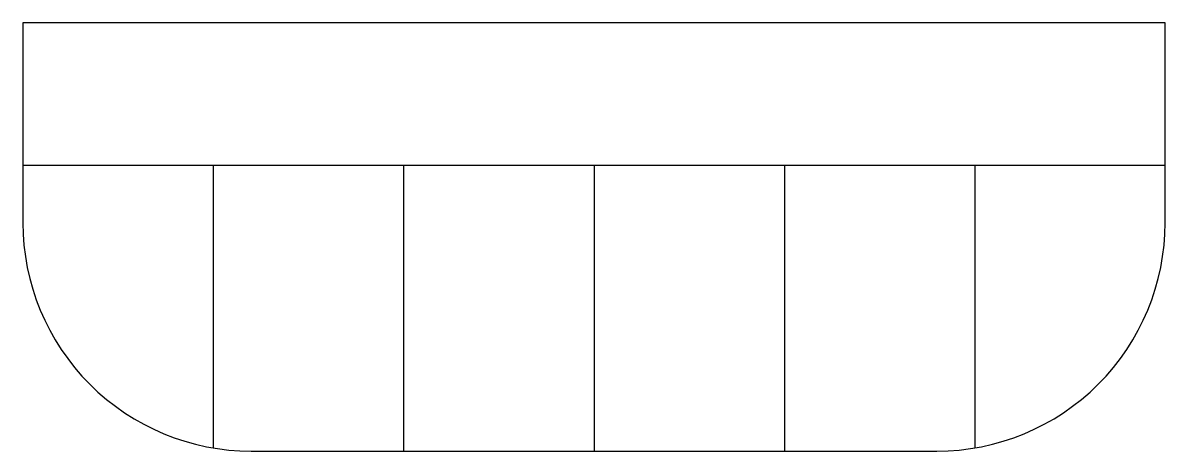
# Model space of a CAD drawing. Header units: millimetres. Extents: x -51.352 to -50.952, y 49.505 to 49.655.
import ezdxf

# ---------------------------------------------------------------- set-up
doc = ezdxf.new("R2010")
doc.units = ezdxf.units.MM
doc.header["$LTSCALE"] = 10
doc.layers.add('Inc_símbolos', color=2, linetype='Continuous')

msp = doc.modelspace()

# ---------------------------------------------------------------- linework, layer by layer
at = {"layer": 'Inc_símbolos', "color": 3}
for p, q in [((-50.95213, 49.65462), (-51.35213, 49.65462)), ((-50.95213, 49.60462), (-51.35213, 49.60462))]:
    msp.add_line(p, q, dxfattribs=at)
at = {"layer": 'Inc_símbolos', "color": 1}
for p, q in [((-51.28547, 49.60462), (-51.28547, 49.50573)), ((-51.2188, 49.60462), (-51.2188, 49.50462)), ((-51.15213, 49.60462), (-51.15213, 49.50462)), ((-51.08547, 49.60462), (-51.08547, 49.50462)), ((-51.0188, 49.60462), (-51.0188, 49.50573))]:
    msp.add_line(p, q, dxfattribs=at)
at = {"layer": 'Inc_símbolos', "color": 3}
msp.add_lwpolyline([(-51.35213, 49.65462), (-51.35213, 49.58462, 0.414214), (-51.27213, 49.50462), (-51.03213, 49.50462, 0.414214), (-50.95213, 49.58462), (-50.95213, 49.65462)], format="xyb", dxfattribs=at)

doc.saveas('drawing.dxf')
